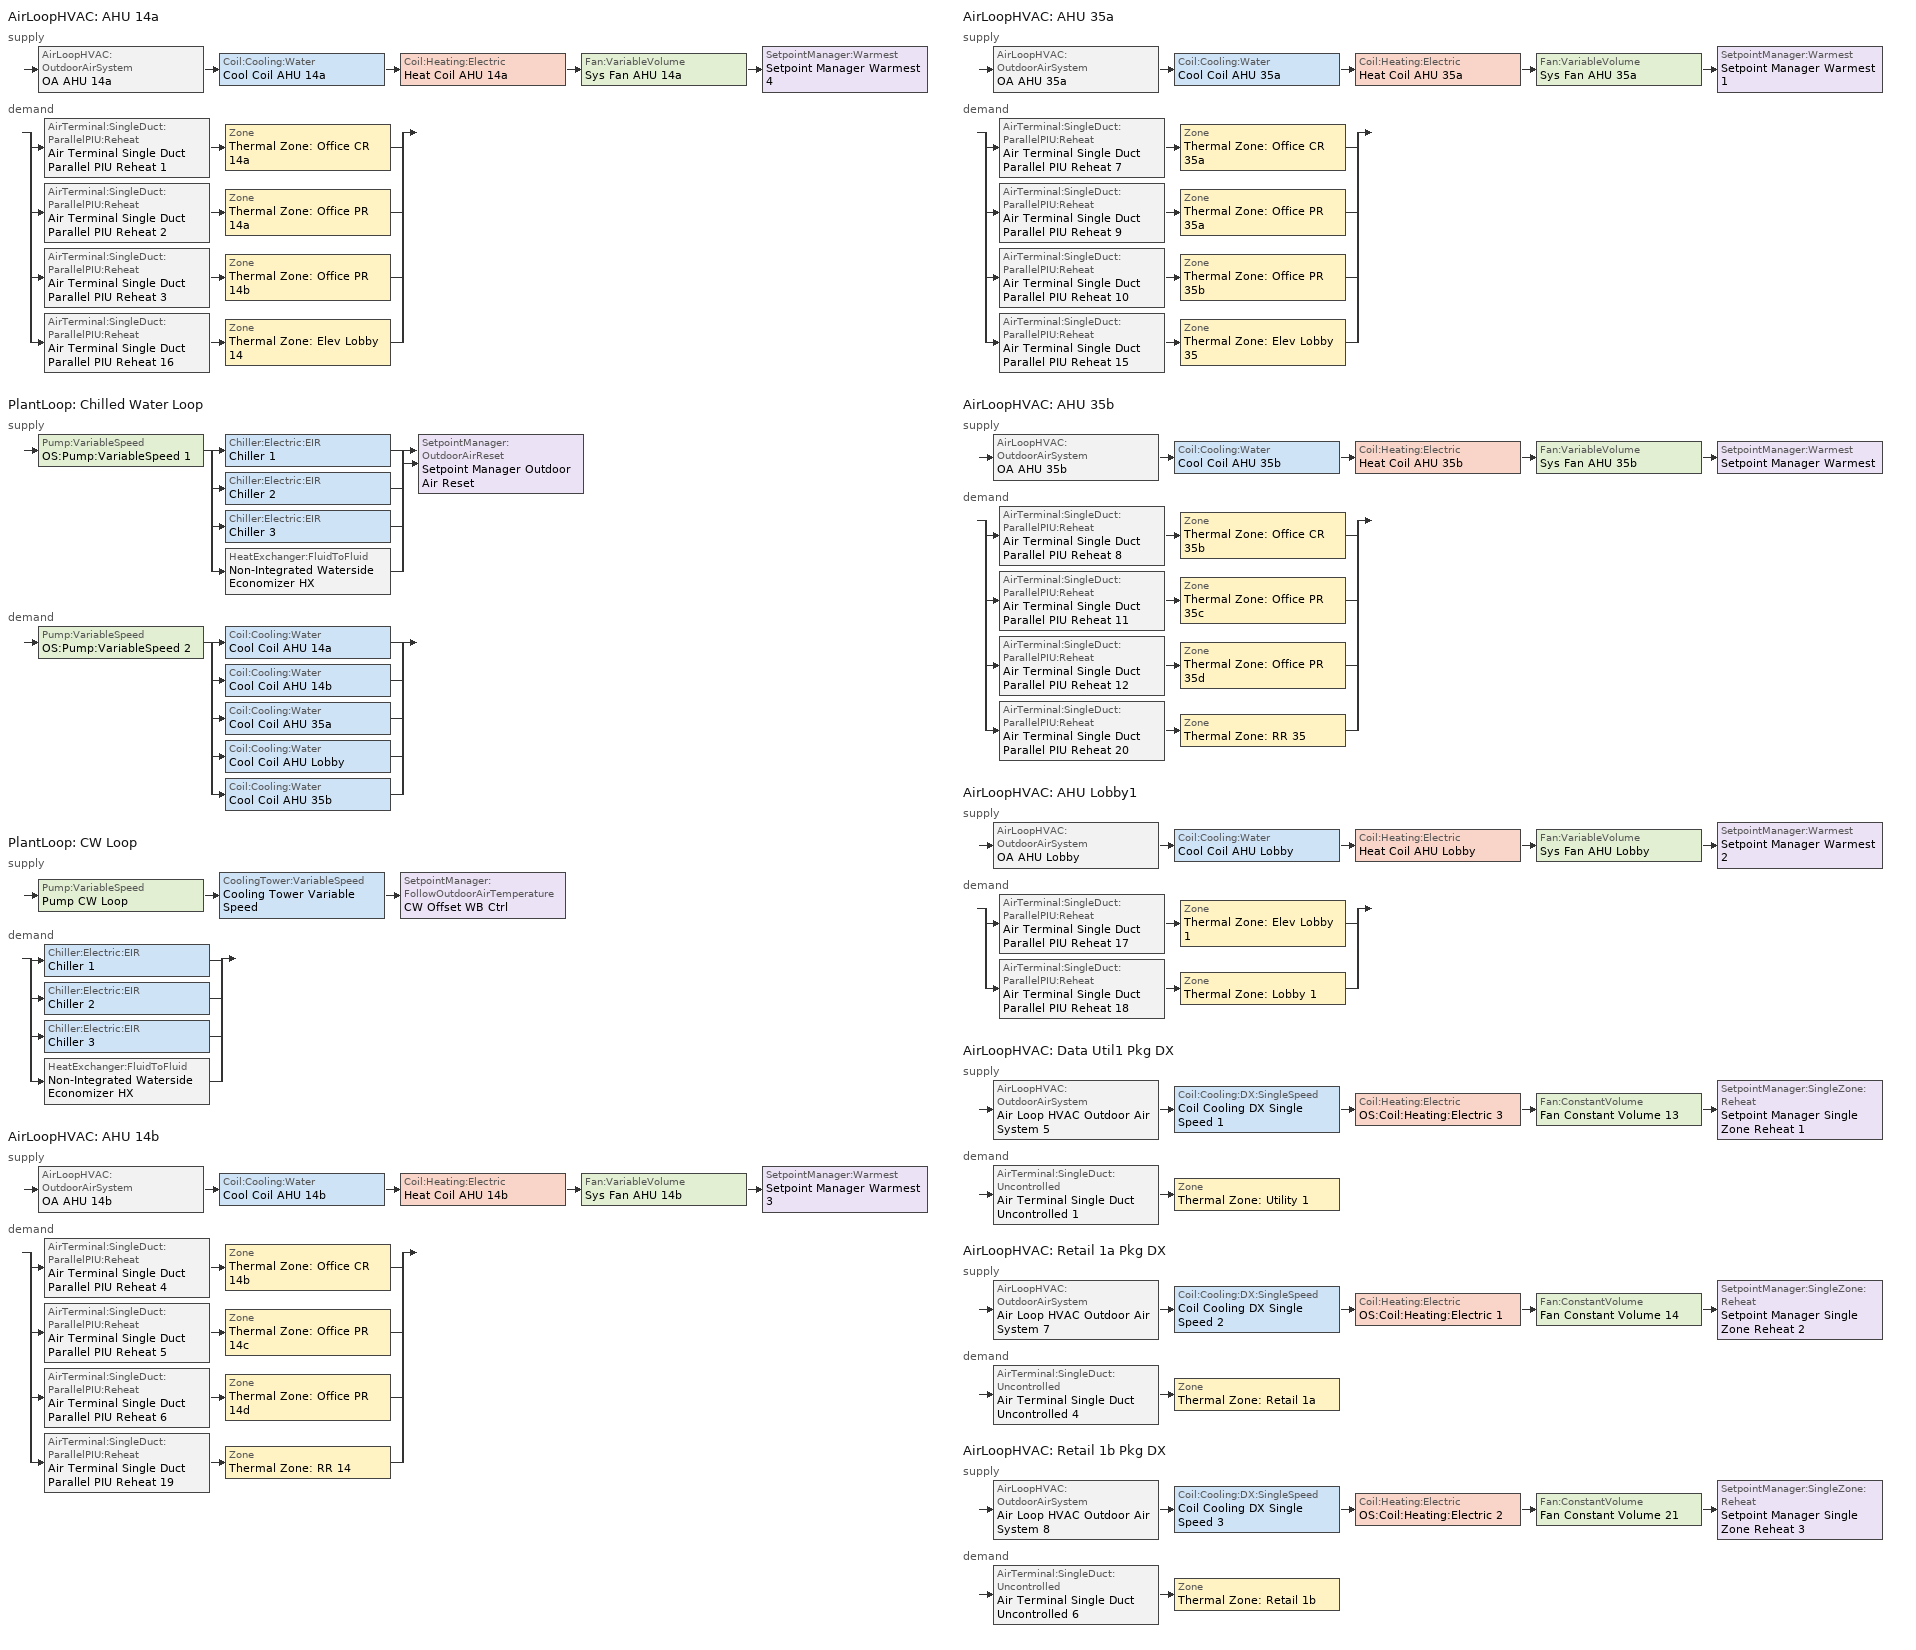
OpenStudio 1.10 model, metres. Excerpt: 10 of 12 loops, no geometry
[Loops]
AirLoopHVAC 'AHU 14a'
 supply: AirLoopHVAC:OutdoorAirSystem 'OA AHU 14a' > Coil:Cooling:Water 'Cool Coil AHU 14a' > Coil:Heating:Electric 'Heat Coil AHU 14a' > Fan:VariableVolume 'Sys Fan AHU 14a' > SetpointManager:Warmest 'Setpoint Manager Warmest 4'
 demand: split
  | AirTerminal:SingleDuct:ParallelPIU:Reheat 'Air Terminal Single Duct Parallel PIU Reheat 1' > Zone 'Thermal Zone: Office CR 14a'
  | AirTerminal:SingleDuct:ParallelPIU:Reheat 'Air Terminal Single Duct Parallel PIU Reheat 2' > Zone 'Thermal Zone: Office PR 14a'
  | AirTerminal:SingleDuct:ParallelPIU:Reheat 'Air Terminal Single Duct Parallel PIU Reheat 3' > Zone 'Thermal Zone: Office PR 14b'
  | AirTerminal:SingleDuct:ParallelPIU:Reheat 'Air Terminal Single Duct Parallel PIU Reheat 16' > Zone 'Thermal Zone: Elev Lobby 14'
PlantLoop 'Chilled Water Loop'
 supply: Pump:VariableSpeed 'OS:Pump:VariableSpeed 1' > split
  | Chiller:Electric:EIR 'Chiller 1'
  | Chiller:Electric:EIR 'Chiller 2'
  | Chiller:Electric:EIR 'Chiller 3'
  | HeatExchanger:FluidToFluid 'Non-Integrated Waterside Economizer HX'
  join > SetpointManager:OutdoorAirReset 'Setpoint Manager Outdoor Air Reset'
 demand: Pump:VariableSpeed 'OS:Pump:VariableSpeed 2' > split
  | Coil:Cooling:Water 'Cool Coil AHU 14a'
  | Coil:Cooling:Water 'Cool Coil AHU 14b'
  | Coil:Cooling:Water 'Cool Coil AHU 35a'
  | Coil:Cooling:Water 'Cool Coil AHU Lobby'
  | Coil:Cooling:Water 'Cool Coil AHU 35b'
PlantLoop 'CW Loop'
 supply: Pump:VariableSpeed 'Pump CW Loop' > CoolingTower:VariableSpeed 'Cooling Tower Variable Speed' > SetpointManager:FollowOutdoorAirTemperature 'CW Offset WB Ctrl'
 demand: split
  | Chiller:Electric:EIR 'Chiller 1'
  | Chiller:Electric:EIR 'Chiller 2'
  | Chiller:Electric:EIR 'Chiller 3'
  | HeatExchanger:FluidToFluid 'Non-Integrated Waterside Economizer HX'
AirLoopHVAC 'AHU 14b'
 supply: AirLoopHVAC:OutdoorAirSystem 'OA AHU 14b' > Coil:Cooling:Water 'Cool Coil AHU 14b' > Coil:Heating:Electric 'Heat Coil AHU 14b' > Fan:VariableVolume 'Sys Fan AHU 14b' > SetpointManager:Warmest 'Setpoint Manager Warmest 3'
 demand: split
  | AirTerminal:SingleDuct:ParallelPIU:Reheat 'Air Terminal Single Duct Parallel PIU Reheat 4' > Zone 'Thermal Zone: Office CR 14b'
  | AirTerminal:SingleDuct:ParallelPIU:Reheat 'Air Terminal Single Duct Parallel PIU Reheat 5' > Zone 'Thermal Zone: Office PR 14c'
  | AirTerminal:SingleDuct:ParallelPIU:Reheat 'Air Terminal Single Duct Parallel PIU Reheat 6' > Zone 'Thermal Zone: Office PR 14d'
  | AirTerminal:SingleDuct:ParallelPIU:Reheat 'Air Terminal Single Duct Parallel PIU Reheat 19' > Zone 'Thermal Zone: RR 14'
AirLoopHVAC 'AHU 35a'
 supply: AirLoopHVAC:OutdoorAirSystem 'OA AHU 35a' > Coil:Cooling:Water 'Cool Coil AHU 35a' > Coil:Heating:Electric 'Heat Coil AHU 35a' > Fan:VariableVolume 'Sys Fan AHU 35a' > SetpointManager:Warmest 'Setpoint Manager Warmest 1'
 demand: split
  | AirTerminal:SingleDuct:ParallelPIU:Reheat 'Air Terminal Single Duct Parallel PIU Reheat 7' > Zone 'Thermal Zone: Office CR 35a'
  | AirTerminal:SingleDuct:ParallelPIU:Reheat 'Air Terminal Single Duct Parallel PIU Reheat 9' > Zone 'Thermal Zone: Office PR 35a'
  | AirTerminal:SingleDuct:ParallelPIU:Reheat 'Air Terminal Single Duct Parallel PIU Reheat 10' > Zone 'Thermal Zone: Office PR 35b'
  | AirTerminal:SingleDuct:ParallelPIU:Reheat 'Air Terminal Single Duct Parallel PIU Reheat 15' > Zone 'Thermal Zone: Elev Lobby 35'
AirLoopHVAC 'AHU 35b'
 supply: AirLoopHVAC:OutdoorAirSystem 'OA AHU 35b' > Coil:Cooling:Water 'Cool Coil AHU 35b' > Coil:Heating:Electric 'Heat Coil AHU 35b' > Fan:VariableVolume 'Sys Fan AHU 35b' > SetpointManager:Warmest 'Setpoint Manager Warmest'
 demand: split
  | AirTerminal:SingleDuct:ParallelPIU:Reheat 'Air Terminal Single Duct Parallel PIU Reheat 8' > Zone 'Thermal Zone: Office CR 35b'
  | AirTerminal:SingleDuct:ParallelPIU:Reheat 'Air Terminal Single Duct Parallel PIU Reheat 11' > Zone 'Thermal Zone: Office PR 35c'
  | AirTerminal:SingleDuct:ParallelPIU:Reheat 'Air Terminal Single Duct Parallel PIU Reheat 12' > Zone 'Thermal Zone: Office PR 35d'
  | AirTerminal:SingleDuct:ParallelPIU:Reheat 'Air Terminal Single Duct Parallel PIU Reheat 20' > Zone 'Thermal Zone: RR 35'
AirLoopHVAC 'AHU Lobby1'
 supply: AirLoopHVAC:OutdoorAirSystem 'OA AHU Lobby' > Coil:Cooling:Water 'Cool Coil AHU Lobby' > Coil:Heating:Electric 'Heat Coil AHU Lobby' > Fan:VariableVolume 'Sys Fan AHU Lobby' > SetpointManager:Warmest 'Setpoint Manager Warmest 2'
 demand: split
  | AirTerminal:SingleDuct:ParallelPIU:Reheat 'Air Terminal Single Duct Parallel PIU Reheat 17' > Zone 'Thermal Zone: Elev Lobby 1'
  | AirTerminal:SingleDuct:ParallelPIU:Reheat 'Air Terminal Single Duct Parallel PIU Reheat 18' > Zone 'Thermal Zone: Lobby 1'
AirLoopHVAC 'Data Util1 Pkg DX'
 supply: AirLoopHVAC:OutdoorAirSystem 'Air Loop HVAC Outdoor Air System 5' > Coil:Cooling:DX:SingleSpeed 'Coil Cooling DX Single Speed 1' > Coil:Heating:Electric 'OS:Coil:Heating:Electric 3' > Fan:ConstantVolume 'Fan Constant Volume 13' > SetpointManager:SingleZone:Reheat 'Setpoint Manager Single Zone Reheat 1'
 demand: AirTerminal:SingleDuct:Uncontrolled 'Air Terminal Single Duct Uncontrolled 1' > Zone 'Thermal Zone: Utility 1'
AirLoopHVAC 'Retail 1a Pkg DX'
 supply: AirLoopHVAC:OutdoorAirSystem 'Air Loop HVAC Outdoor Air System 7' > Coil:Cooling:DX:SingleSpeed 'Coil Cooling DX Single Speed 2' > Coil:Heating:Electric 'OS:Coil:Heating:Electric 1' > Fan:ConstantVolume 'Fan Constant Volume 14' > SetpointManager:SingleZone:Reheat 'Setpoint Manager Single Zone Reheat 2'
 demand: AirTerminal:SingleDuct:Uncontrolled 'Air Terminal Single Duct Uncontrolled 4' > Zone 'Thermal Zone: Retail 1a'
AirLoopHVAC 'Retail 1b Pkg DX'
 supply: AirLoopHVAC:OutdoorAirSystem 'Air Loop HVAC Outdoor Air System 8' > Coil:Cooling:DX:SingleSpeed 'Coil Cooling DX Single Speed 3' > Coil:Heating:Electric 'OS:Coil:Heating:Electric 2' > Fan:ConstantVolume 'Fan Constant Volume 21' > SetpointManager:SingleZone:Reheat 'Setpoint Manager Single Zone Reheat 3'
 demand: AirTerminal:SingleDuct:Uncontrolled 'Air Terminal Single Duct Uncontrolled 6' > Zone 'Thermal Zone: Retail 1b'
[Sizing:Zone] Zone Cooling Design Supply Air Humidity Ratio {kg-H2O/kg-air}=0.0085; Zone Heating Design Supply Air Humidity Ratio {kg-H2O/kg-air}=0.008; Heating Design Air Flow Method=DesignDay
Name | Zone Cooling Design Supply Air Temperature {C} | Zone Heating Design Supply Air Temperature {C} | Cooling Minimum Air Flow {m3/s} | Cooling Minimum Air Flow Fraction | Zone Heating Sizing Factor | Heating Design Air Flow Rate {m3/s} | Heating Maximum Air Flow per Zone Floor Area {m3/s-m2} | Zone Cooling Sizing Factor
Thermal Zone: Office PR 14d; Thermal Zone: Office PR 14b; Thermal Zone: Office PR 35d; Thermal Zone: Office PR 35b; Thermal Zone: Elev Lobby 14; Thermal Zone: Office CR 14b; Thermal Zone: Lobby 1; Thermal Zone: RR 14; Thermal Zone: Elev Lobby 1; Thermal Zone: Office CR 14a; Thermal Zone: Office PR 14a; Thermal Zone: Office PR 14c; Thermal Zone: Office PR 35c | 12.7778 | 32.2222 | 0 | 0
Thermal Zone: Utility 1; Thermal Zone: Retail 1a; Thermal Zone: Retail 1b | 14 | 40
Thermal Zone: RR 35 | 12.7778 | 32.2222
Thermal Zone: Office PR 35a; Thermal Zone: Elev Lobby 35 | 12.7778 | 32.2222 | 0 | 0 | 0
Thermal Zone: Office CR 35b | 12.7778 | 32.2222 | 0 | 0 |  | 0 | 0.002032
Thermal Zone: Office CR 35a | 12.7778 | 32.2222 | 0 | 0 |  |  |  | 0
[Zone equipment]
Thermal Zone: Office PR 14d: Air Terminal Single Duct Parallel PIU Reheat 6
Thermal Zone: Office PR 14b: Air Terminal Single Duct Parallel PIU Reheat 3
Thermal Zone: Office PR 35d: Air Terminal Single Duct Parallel PIU Reheat 12
Thermal Zone: Utility 1: Air Terminal Single Duct Uncontrolled 1
Thermal Zone: RR 35: Air Terminal Single Duct Parallel PIU Reheat 20
Thermal Zone: Office PR 35b: Air Terminal Single Duct Parallel PIU Reheat 10
Thermal Zone: Elev Lobby 14: Air Terminal Single Duct Parallel PIU Reheat 16
Thermal Zone: Office CR 14b: Air Terminal Single Duct Parallel PIU Reheat 4
Thermal Zone: Office PR 35a: Air Terminal Single Duct Parallel PIU Reheat 9
Thermal Zone: Lobby 1: Air Terminal Single Duct Parallel PIU Reheat 18
Thermal Zone: Office CR 35b: Air Terminal Single Duct Parallel PIU Reheat 8
Thermal Zone: Retail 1a: Air Terminal Single Duct Uncontrolled 4
Thermal Zone: RR 14: Air Terminal Single Duct Parallel PIU Reheat 19
Thermal Zone: Elev Lobby 1: Air Terminal Single Duct Parallel PIU Reheat 17
Thermal Zone: Office CR 14a: Air Terminal Single Duct Parallel PIU Reheat 1
Thermal Zone: Retail 1b: Air Terminal Single Duct Uncontrolled 6
Thermal Zone: Office PR 14a: Air Terminal Single Duct Parallel PIU Reheat 2
Thermal Zone: Office PR 14c: Air Terminal Single Duct Parallel PIU Reheat 5
Thermal Zone: Office PR 35c: Air Terminal Single Duct Parallel PIU Reheat 11
Thermal Zone: Elev Lobby 35: Air Terminal Single Duct Parallel PIU Reheat 15
Thermal Zone: Office CR 35a: Air Terminal Single Duct Parallel PIU Reheat 7
[AirLoopHVAC]
Name | Availability Schedule | Availability Manager | Design Supply Air Flow Rate {m3/s}
AHU 14a | Office Fan Sch | Availability Manager Night Cycle 1 | 141.58
AHU 14b | Office Fan Sch | Availability Manager Night Cycle 2 | 141.58
AHU 35a | Office Fan Sch | Availability Manager Night Cycle 3 | 49.55
AHU 35b | Office Fan Sch | Availability Manager Night Cycle 4 | 49.55
AHU Lobby1 | Office Fan Sch | Availability Manager Night Cycle 8 | Autosize
Data Util1 Pkg DX | Always On Discrete | Availability Manager Night Cycle 5 | AutoSize
Retail 1a Pkg DX | Retail Fan Sch | Availability Manager Night Cycle 6 | AutoSize
Retail 1b Pkg DX | Retail Fan Sch | Availability Manager Night Cycle 7 | AutoSize
[AvailabilityManager:NightCycle] Control Type=CycleOnAny
Availability Manager Night Cycle 1; Availability Manager Night Cycle 2; Availability Manager Night Cycle 3; Availability Manager Night Cycle 4; Availability Manager Night Cycle 8; Availability Manager Night Cycle 5; Availability Manager Night Cycle 6; Availability Manager Night Cycle 7
[Sizing:System] Type of Load to Size On=Sensible; Preheat Design Temperature {C}=7; Preheat Design Humidity Ratio {kg-H2O/kg-Air}=0.008; Precool Design Temperature {C}=12.8; Precool Design Humidity Ratio {kg-H2O/kg-Air}=0.008; Sizing Option=NonCoincident; 100% Outdoor Air in Cooling=Yes; 100% Outdoor Air in Heating=Yes; Central Cooling Design Supply Air Humidity Ratio {kg-H2O/kg-Air}=0.0085; Central Heating Design Supply Air Humidity Ratio {kg-H2O/kg-Air}=0.008; Cooling Design Air Flow Method=DesignDay; Cooling Design Air Flow Rate {m3/s}=0; Heating Design Air Flow Method=DesignDay; Heating Design Air Flow Rate {m3/s}=0; System Outdoor Air Method=ZoneSum; Zone Maximum Outdoor Air Fraction=1; Cooling Supply Air Flow Rate Per Floor Area {m3/s-m2}=0.00996765; Cooling Fraction of Autosized Cooling Supply Air Flow Rate=1; Cooling Supply Air Flow Rate Per Unit Cooling Capacity {m3/s-W}=3.94755e-05; Heating Supply Air Flow Rate Per Floor Area {m3/s-m2}=0.00996765; Heating Fraction of Autosized Heating Supply Air Flow Rate=1; Heating Fraction of Autosized Cooling Supply Air Flow Rate=1; Heating Supply Air Flow Rate Per Unit Heating Capacity {m3/s-W}=3.15882e-05; Cooling Design Capacity Method=CoolingDesignCapacity; Cooling Design Capacity {W}=Autosize; Cooling Design Capacity Per Floor Area {W/m2}=234.7; Fraction of Autosized Cooling Design Capacity=1; Heating Design Capacity Method=HeatingDesignCapacity; Heating Design Capacity {W}=Autosize; Heating Design Capacity Per Floor Area {W/m2}=157; Fraction of Autosized Heating Design Capacity=1; Central Cooling Capacity Control Method=OnOff
Name | Design Outdoor Air Flow Rate {m3/s} | Minimum System Air Flow Ratio | Central Cooling Design Supply Air Temperature {C} | Central Heating Design Supply Air Temperature {C}
AHU 14a; AHU 14b; AHU 35a; AHU 35b | Autosize | 0.25 | 6.67 | 16.7
AHU Lobby1 | 3.77558 | 0.5 | 10 | 16.7
Data Util1 Pkg DX; Retail 1a Pkg DX; Retail 1b Pkg DX | Autosize | 1 | 12.8 | 40
[Fan:VariableVolume] Fan Efficiency=0.6045; Pressure Rise {Pa}=1566.77; Fan Power Minimum Flow Rate Input Method=FixedFlowRate; Fan Power Minimum Flow Fraction=0; Fan Power Minimum Air Flow Rate {m3/s}=0; Motor Efficiency=1; Motor In Airstream Fraction=1; Fan Power Coefficient 1=0.0013; Fan Power Coefficient 2=0.147; Fan Power Coefficient 3=0.9506; Fan Power Coefficient 4=-0.0998; Fan Power Coefficient 5=0
Name | Availability Schedule | Maximum Flow Rate {m3/s}
Sys Fan AHU 14a; Sys Fan AHU 14b; Sys Fan AHU 35a; Sys Fan AHU 35b | Office Fan Sch | Autosize
Sys Fan AHU Lobby | Always On Discrete | 8.49505
[Coil:Heating:Electric]
Name | Availability Schedule | Efficiency
Heat Coil AHU 14a; Heat Coil AHU Lobby; Heat Coil Lobby 1 | Always On Discrete | 1
Heat Coil Office CR 14a; Heat Coil Office PR 14a; Heat Coil Office PR 14b; Heat Coil AHU 14b; Heat Coil Office CR 14b; Heat Coil Office PR 14c; Heat Coil Office PR 14d; Heat Coil AHU 35a; Heat Coil Office CR 35a; Heat Coil AHU 35b; Heat Coil Office CR 35b; Heat Coil Office PR 35a; Heat Coil Office PR 35b; Heat Coil Office PR 35c; Heat Coil Office PR 35d 1; Heat Coil Elev Lobby 35; Heat Coil Elev Lobby 14; Heat Coil Elev Lobby 1; Heat Coil RR 14; Heat Coil Office PR 35d | Always On Discrete
OS:Coil:Heating:Electric 1; OS:Coil:Heating:Electric 2; OS:Coil:Heating:Electric 3 | Always On Discrete 1
[Coil:Cooling:Water]
Name | Availability Schedule
Cool Coil AHU 14a; Cool Coil AHU 14b; Cool Coil AHU 35a; Cool Coil AHU Lobby | Always On Discrete
Cool Coil AHU 35b | Always On Discrete 1
[Controller:OutdoorAir] Minimum Outdoor Air Flow Rate {m3/s}=Autosize; Maximum Outdoor Air Flow Rate {m3/s}=Autosize; Economizer Control Type=NoEconomizer; Economizer Control Action Type=ModulateFlow; Economizer Maximum Limit Enthalpy {J/kg}=64000; Economizer Minimum Limit Dry-Bulb Temperature {C}=-100; Lockout Type=NoLockout; Minimum Limit Type=FixedMinimum; High Humidity Control=No; Heat Recovery Bypass Control Type=BypassWhenOAFlowGreaterThanMinimum
Name | Economizer Maximum Limit Dry-Bulb Temperature {C} | Minimum Outdoor Air Schedule | Controller Mechanical Ventilation
OA Controller AHU 14a | 23.8889 | Min OA Sch | Controller Mechanical Ventilation 1
OA Controller AHU 14b | 23.8889 | Min OA Sch | Controller Mechanical Ventilation 2
OA Controller AHU 35a | 23.8889 | Min OA Sch | Controller Mechanical Ventilation 3
OA Controller AHU 35b | 23.8889 | Min OA Sch | Controller Mechanical Ventilation 4
OA Controller AHU Lobby | 23.8889 | Always On Discrete | Controller Mechanical Ventilation 6
Controller Outdoor Air 5 | 28 |  | Controller Mechanical Ventilation 5
Controller Outdoor Air 7 | 23.8889 | Min OA Sch | Controller Mechanical Ventilation 7
Controller Outdoor Air 8 | 23.8889 | Min OA Sch | Controller Mechanical Ventilation 8
[Controller:MechanicalVentilation] Availability Schedule=Always On Discrete; System Outdoor Air Method=ZoneSum
Controller Mechanical Ventilation 1; Controller Mechanical Ventilation 2; Controller Mechanical Ventilation 3; Controller Mechanical Ventilation 4; Controller Mechanical Ventilation 6; Controller Mechanical Ventilation 5; Controller Mechanical Ventilation 7; Controller Mechanical Ventilation 8
[AirLoopHVAC:OutdoorAirSystem]
Name | Controller
OA AHU 14a | OA Controller AHU 14a
OA AHU 14b | OA Controller AHU 14b
OA AHU 35a | OA Controller AHU 35a
OA AHU 35b | OA Controller AHU 35b
OA AHU Lobby | OA Controller AHU Lobby
Air Loop HVAC Outdoor Air System 5 | Controller Outdoor Air 5
Air Loop HVAC Outdoor Air System 7 | Controller Outdoor Air 7
Air Loop HVAC Outdoor Air System 8 | Controller Outdoor Air 8
[PlantLoop] Minimum Loop Flow Rate {m3/s}=0; Plant Loop Volume {m3}=Autocalculate; Load Distribution Scheme=Optimal
Name | Common Pipe Simulation
Chilled Water Loop | Commonpipe
CW Loop
[Sizing:Plant] Sizing Option=NonCoincident; Zone Timesteps in Averaging Window=1; Coincident Sizing Factor Mode=None
Name | Loop Type | Design Loop Exit Temperature {C} | Loop Design Temperature Difference {deltaC}
Chilled Water Loop | Cooling | 4.44444 | 8.88889
CW Loop | Condenser | 25.5556 | 8.33333
[Chiller:Electric:EIR] Reference Capacity {W}=1.93427e+06; Reference COP {W/W}=6.6; Reference Leaving Chilled Water Temperature {C}=5.55556; Reference Entering Condenser Fluid Temperature {C}=25.5556; Cooling Capacity Function of Temperature Curve=Chiller Cap F_t VSD; Electric Input to Cooling Output Ratio Function of Temperature Curve=Chiller EIR F_t VSD; Electric Input to Cooling Output Ratio Function of Part Load Ratio Curve=Chiller EIR f_PLR VSD; Optimum Part Load Ratio=0.75; Minimum Unloading Ratio=0.1; Condenser Type=WaterCooled; Chiller Flow Mode=LeavingSetpointModulated; Design Heat Recovery Water Flow Rate {m3/s}=0; Sizing Factor=1; Basin Heater Capacity {W/K}=0; Basin Heater Setpoint Temperature {C}=10
Chiller 1: 
Chiller 2: Compressor Motor Efficiency=1; Leaving Chilled Water Lower Temperature Limit {C}=2
Chiller 3: Leaving Chilled Water Lower Temperature Limit {C}=2; Minimum Part Load Ratio=0.1; Maximum Part Load Ratio=1
[Controller:WaterCoil] Action=Reverse; Minimum Actuated Flow {m3/s}=0
Name | Water Coil
Controller Water Coil 1 | Cool Coil AHU 14a
Controller Water Coil 2 | Cool Coil AHU 14b
Controller Water Coil 3 | Cool Coil AHU 35a
Controller Water Coil 5 | Cool Coil AHU Lobby
Controller Water Coil 6 | Cool Coil AHU 35b
[Fan:ConstantVolume] Maximum Flow Rate {m3/s}=AutoSize
Name | Availability Schedule | Fan Efficiency | Pressure Rise {Pa} | Motor Efficiency | Motor In Airstream Fraction
Zn Fan Office CR 14a; Zn Fan Office PR 14a; Zn Fan Office PR 14b; Zn Fan Office CR 14b; Zn Fan Office PR 14c; Zn Fan Office PR 14d; Zn Fan Office CR 35a; Zn Fan Office CR 35b; Zn Fan Office PR 35a; Zn Fan Office PR 35b; Zn Fan Office PR 35c; Zn Fan Office PR 35d 1; Zn Fan Elev Lobby 35; Zn Fan Elev Lobby 14; Zn Fan Elev Lobby 1; Zn Fan Lobby 1; Zn Fan RR 14; Zn Fan Office PR 35d | Always On Discrete | 0.6 | 0.249089 | 1
Fan Constant Volume 13 | Always On Discrete |  | 500
Fan Constant Volume 14 | Retail Fan Sch |  | 500
Fan Constant Volume 21 | Retail Fan Sch |  | 500 |  | 1
[AirTerminal:SingleDuct:ParallelPIU:Reheat] Availability Schedule=Always On Discrete; Maximum Primary Air Flow Rate {m3/s}=Autosize; Maximum Secondary Air Flow Rate {m3/s}=Autosize; Fan On Flow Fraction=Autosize; Maximum Hot Water or Steam Flow Rate {m3/s}=Autosize; Minimum Hot Water or Steam Flow Rate {m3/s}=0; Convergence Tolerance=0.001
Name | Minimum Primary Air Flow Fraction | Fan | Reheat Coil
Air Terminal Single Duct Parallel PIU Reheat 1 | 0.25 | Zn Fan Office CR 14a | Heat Coil Office CR 14a
Air Terminal Single Duct Parallel PIU Reheat 2 | 0.25 | Zn Fan Office PR 14a | Heat Coil Office PR 14a
Air Terminal Single Duct Parallel PIU Reheat 3 | 0.25 | Zn Fan Office PR 14b | Heat Coil Office PR 14b
Air Terminal Single Duct Parallel PIU Reheat 4 | 0.25 | Zn Fan Office CR 14b | Heat Coil Office CR 14b
Air Terminal Single Duct Parallel PIU Reheat 5 | 0.25 | Zn Fan Office PR 14c | Heat Coil Office PR 14c
Air Terminal Single Duct Parallel PIU Reheat 6 | 0.25 | Zn Fan Office PR 14d | Heat Coil Office PR 14d
Air Terminal Single Duct Parallel PIU Reheat 7 | 0.25 | Zn Fan Office CR 35a | Heat Coil Office CR 35a
Air Terminal Single Duct Parallel PIU Reheat 8 | 0.25 | Zn Fan Office CR 35b | Heat Coil Office CR 35b
Air Terminal Single Duct Parallel PIU Reheat 9 | 0.25 | Zn Fan Office PR 35a | Heat Coil Office PR 35a
Air Terminal Single Duct Parallel PIU Reheat 10 | 0.25 | Zn Fan Office PR 35b | Heat Coil Office PR 35b
Air Terminal Single Duct Parallel PIU Reheat 11 | 0.25 | Zn Fan Office PR 35c | Heat Coil Office PR 35c
Air Terminal Single Duct Parallel PIU Reheat 12 | 0.25 | Zn Fan Office PR 35d 1 | Heat Coil Office PR 35d 1
Air Terminal Single Duct Parallel PIU Reheat 15 | 0.25 | Zn Fan Elev Lobby 35 | Heat Coil Elev Lobby 35
Air Terminal Single Duct Parallel PIU Reheat 16 | 0.25 | Zn Fan Elev Lobby 14 | Heat Coil Elev Lobby 14
Air Terminal Single Duct Parallel PIU Reheat 17 | 0.5 | Zn Fan Elev Lobby 1 | Heat Coil Elev Lobby 1
Air Terminal Single Duct Parallel PIU Reheat 18 | 0.5 | Zn Fan Lobby 1 | Heat Coil Lobby 1
Air Terminal Single Duct Parallel PIU Reheat 19 | 0.25 | Zn Fan RR 14 | Heat Coil RR 14
Air Terminal Single Duct Parallel PIU Reheat 20 | 0.25 | Zn Fan Office PR 35d | Heat Coil Office PR 35d
[Pump:VariableSpeed] Pump Control Type=Intermittent
Name | Rated Pump Head {Pa}
Pump CW Loop | 179352
OS:Pump:VariableSpeed 1 | 59781.3
OS:Pump:VariableSpeed 2
[SetpointManager:OutdoorAirReset]
Setpoint Manager Outdoor Air Reset: Control Variable=Temperature; Setpoint at Outdoor Low Temperature {C}=6.66667; Outdoor Low Temperature {C}=10; Setpoint at Outdoor High Temperature {C}=4.44444; Outdoor High Temperature {C}=21.1111
[Coil:Cooling:DX:SingleSpeed] Availability Schedule=Always On Discrete; Rated Total Cooling Capacity {W}=autosize; Rated Sensible Heat Ratio=autosize; Rated COP {W/W}=3; Rated Air Flow Rate {m3/s}=autosize; Rated Evaporator Fan Power Per Volume Flow Rate {W/(m3/s)}=773.3; Condenser Type=AirCooled; Evaporative Condenser Effectiveness=0; Evaporative Condenser Air Flow Rate {m3/s}=Autosize; Evaporative Condenser Pump Rated Power Consumption {W}=Autosize; Crankcase Heater Capacity {W}=0; Maximum Outdoor Dry-Bulb Temperature for Crankcase Heater Operation {C}=0; Basin Heater Capacity {W/K}=0; Basin Heater Setpoint Temperature {C}=10
Name | Total Cooling Capacity Function of Temperature Curve | Total Cooling Capacity Function of Flow Fraction Curve | Energy Input Ratio Function of Temperature Curve | Energy Input Ratio Function of Flow Fraction Curve | Part Load Fraction Correlation Curve
Coil Cooling DX Single Speed 1 | Curve Biquadratic 3 | Curve Quadratic 2 | Curve Biquadratic 4 | Curve Quadratic 4 | Curve Quadratic 5
Coil Cooling DX Single Speed 2 | Curve Biquadratic 5 | Curve Quadratic 3 | Curve Biquadratic 6 | Curve Quadratic 6 | Curve Quadratic 7
Coil Cooling DX Single Speed 3 | Curve Biquadratic 7 | Curve Quadratic 8 | Curve Biquadratic 8 | Curve Quadratic 9 | Curve Quadratic 10
[SetpointManager:SingleZone:Reheat] Minimum Supply Air Temperature {C}=-99; Maximum Supply Air Temperature {C}=99
Name | Control Zone
Setpoint Manager Single Zone Reheat 1 | Thermal Zone: Utility 1
Setpoint Manager Single Zone Reheat 2 | Thermal Zone: Retail 1a
Setpoint Manager Single Zone Reheat 3 | Thermal Zone: Retail 1b
[AirTerminal:SingleDuct:Uncontrolled] Availability Schedule=Always On Discrete; Maximum Air Flow Rate {m3/s}=AutoSize
Air Terminal Single Duct Uncontrolled 1; Air Terminal Single Duct Uncontrolled 4; Air Terminal Single Duct Uncontrolled 6
[SetpointManager:Warmest] Control Variable=Temperature; Strategy=MaximumTemperature
Name | Minimum Setpoint Temperature {C} | Maximum Setpoint Temperature {C}
Setpoint Manager Warmest; Setpoint Manager Warmest 1; Setpoint Manager Warmest 3; Setpoint Manager Warmest 4 | 8.88889 | 13.8889
Setpoint Manager Warmest 2 | 12.7778 | 21.1111
[CoolingTower:VariableSpeed]
Cooling Tower Variable Speed: Model Type=CoolToolsCrossFlow; Design Inlet Air Wet-Bulb Temperature {C}=20; Design Approach Temperature {deltaC}=5.55556; Design Range Temperature {deltaC}=8.33333; Design Water Flow Rate {m3/s}=0.25867; Design Air Flow Rate {m3/s}=autosize; Design Fan Power {W}=70000; Fan Power Ratio Function of Air Flow Rate Ratio Curve=Cooling Tower Variable Speed 1 Fan Power Ratio Curve; Minimum Air Flow Rate Ratio=0.2; Fraction of Tower Capacity in Free Convection Regime=0.125; Basin Heater Capacity {W/K}=0; Basin Heater Setpoint Temperature {C}=2; Evaporation Loss Mode=SaturatedExit; Evaporation Loss Factor {percent/K}=0.2; Drift Loss Percent {percent}=0.008; Blowdown Calculation Mode=ConcentrationRatio; Blowdown Concentration Ratio=3; Number of Cells=2; Cell Control=MinimalCell; Cell Minimum  Water Flow Rate Fraction=0.3; Cell Maximum Water Flow Rate Fraction=1.1; Sizing Factor=1
[HeatExchanger:FluidToFluid]
Non-Integrated Waterside Economizer HX: Availability Schedule=Always On Discrete; Loop Demand Side Design Flow Rate {m3/s}=autosize; Loop Supply Side Design Flow Rate {m3/s}=autosize; Heat Exchange Model Type=CounterFlow; Heat Exchanger U-Factor Times Area Value {W/K}=autosize; Control Type=CoolingDifferentialOnOff; Minimum Temperature Difference to Activate Heat Exchanger {deltaC}=1.11111; Heat Transfer Metering End Use Type=FreeCooling; Component Override Cooling Control Temperature Mode=Loop; Sizing Factor=0.75; Operation Minimum Temperature Limit {C}=5.68434e-14; Operation Maximum Temperature Limit {C}=100
[SetpointManager:FollowOutdoorAirTemperature]
CW Offset WB Ctrl: Control Variable=Temperature; Reference Temperature Type=OutdoorAirWetBulb; Offset Temperature Difference {deltaC}=2.77778; Maximum Setpoint Temperature {C}=80; Minimum Setpoint Temperature {C}=3.33333
[Schedule:Ruleset]
Name | Default Day Schedule
Office Fan Sch | Schedule Day 2
Min OA Sch | Schedule Day 5
Retail Fan Sch | Schedule Day 7
[Schedule:Day]
Schedule Day 2: 7, 0, 0, 19, 0, 1, 24, 0, 0
Schedule Day 3: 12, 0, 0, 18, 0, 1, 24, 0, 0
Schedule Day 4: 12, 0, 0, 16, 0, 1, 24, 0, 0
Schedule Day 5: 7, 0, 0.01, 19, 0, 1, 24, 0, 0.01
Schedule Day 6: 24, 0, 0.01
Schedule Day 7: 7, 0, 0, 24, 0, 1
[Schedule:Rule]
Name | Schedule Ruleset | Rule Order | Day Schedule | Apply Saturday | Apply Sunday
Saturday | Office Fan Sch | 1 | Schedule Day 3 | Yes
Sunday | Office Fan Sch | 0 | Schedule Day 4 |  | Yes
Schedule Rule 1 | Min OA Sch | 0 | Schedule Day 6 | Yes | Yes
[Schedule:Constant] Value=1
Always On Discrete; Always On Discrete 1
[Curve:Biquadratic]
Name | Coefficient1 Constant | Coefficient2 x | Coefficient3 x**2 | Coefficient4 y | Coefficient5 y**2 | Coefficient6 x*y | Minimum Value of x {BasedOnField A2} | Maximum Value of x {BasedOnField A2} | Minimum Value of y {BasedOnField A3} | Maximum Value of y {BasedOnField A3}
Chiller Cap F_t VSD | 0.383218 | -0.0326544 | -0.00339265 | 0.0858018 | -0.00351301 | 0.00652844 | 4.44 | 8.89 | 12.78 | 29.44
Chiller EIR F_t VSD | 0.322754 | -0.0141542 | -0.00509065 | 0.0460651 | -0.000876958 | 0.00260034 | 4.44 | 8.89 | 12.78 | 29.44
Curve Biquadratic 3; Curve Biquadratic 5; Curve Biquadratic 7 | 0.42415 | 0.04426 | -0.00042 | 0.00333 | -8e-005 | -0.00021 | 17 | 22 | 13 | 46
Curve Biquadratic 4; Curve Biquadratic 6; Curve Biquadratic 8 | 1.23649 | -0.02431 | 0.00057 | -0.01434 | 0.00063 | -0.00038 | 17 | 22 | 13 | 46
[Curve:Quadratic]
Name | Coefficient1 Constant | Coefficient2 x | Coefficient3 x**2 | Minimum Value of x {BasedOnField A2} | Maximum Value of x {BasedOnField A2}
Chiller EIR f_PLR VSD | 0.0948356 | 0.152111 | 0.754303 | 0.1 | 1.03
Curve Quadratic 2; Curve Quadratic 3; Curve Quadratic 8 | 0.77136 | 0.34053 | -0.11088 | 0.75918 | 1.13877
Curve Quadratic 4; Curve Quadratic 6; Curve Quadratic 9 | 1.2055 | -0.32953 | 0.12308 | 0.75918 | 1.13877
Curve Quadratic 5; Curve Quadratic 7; Curve Quadratic 10 | 0.771 | 0.229 | 0 | 0 | 1
[Curve:Cubic]
Cooling Tower Variable Speed 1 Fan Power Ratio Curve: Coefficient1 Constant=-0.0093; Coefficient2 x=0.0512; Coefficient3 x**2=-0.0838; Coefficient4 x**3=1.0419; Minimum Value of x {BasedOnField A2}=0.15; Maximum Value of x {BasedOnField A2}=1
